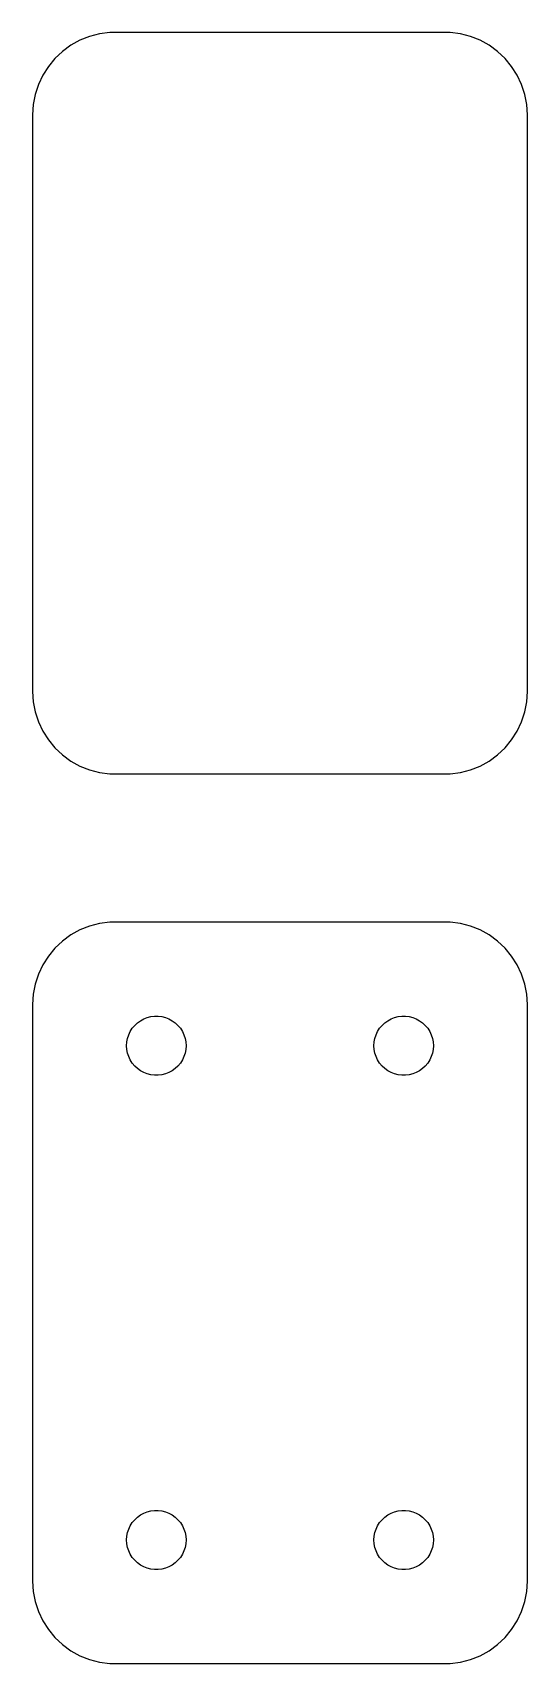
# Model space of a CAD drawing. Header units: metres. Extents: x -15 to 15, y 31.5 to 130.5.
import ezdxf

# ---------------------------------------------------------------- set-up
doc = ezdxf.new("R2010")
doc.units = ezdxf.units.M

msp = doc.modelspace()

# ---------------------------------------------------------------- linework, layer by layer
for p, q in [((-12.6791, 129.722), (-13.1871, 129.353)), ((-12.1289, 130.024), (-12.6791, 129.722)), ((-11.5451, 130.255), (-12.1289, 130.024)), ((-10.9369, 130.411), (-11.5451, 130.255)), ((-10.3139, 130.49), (-10.9369, 130.411)), ((10.3139, 130.49), (-10.3139, 130.49)), ((10.9369, 130.411), (10.3139, 130.49)), ((11.5451, 130.255), (10.9369, 130.411)), ((12.1289, 130.024), (11.5451, 130.255)), ((12.6791, 129.722), (12.1289, 130.024)), ((13.1871, 129.353), (12.6791, 129.722)), ((-13.6448, 128.923), (-14.0451, 128.439)), ((-13.1871, 129.353), (-13.6448, 128.923)), ((13.6448, 128.923), (13.1871, 129.353)), ((14.0451, 128.439), (13.6448, 128.923)), ((-14.3815, 127.909), (-14.6489, 127.341)), ((-14.0451, 128.439), (-14.3815, 127.909)), ((14.3815, 127.909), (14.0451, 128.439)), ((14.6489, 127.341), (14.3815, 127.909)), ((-14.8429, 126.743), (-14.9606, 126.127)), ((-14.6489, 127.341), (-14.8429, 126.743)), ((14.8429, 126.743), (14.6489, 127.341)), ((14.9606, 126.127), (14.8429, 126.743)), ((-14.9606, 126.127), (-15, 125.5)), ((15, 125.5), (14.9606, 126.127)), ((-15, 125.5), (-15, 90.5)), ((15, 90.5), (15, 125.5)), ((-15, 90.5), (-14.9606, 89.8733)), ((14.9606, 89.8733), (15, 90.5)), ((-14.9606, 89.8733), (-14.8429, 89.2566)), ((-14.8429, 89.2566), (-14.6489, 88.6594)), ((14.6489, 88.6594), (14.8429, 89.2566)), ((14.8429, 89.2566), (14.9606, 89.8733)), ((-14.6489, 88.6594), (-14.3815, 88.0912)), ((14.3815, 88.0912), (14.6489, 88.6594)), ((-14.3815, 88.0912), (-14.0451, 87.5611)), ((-14.0451, 87.5611), (-13.6448, 87.0773)), ((13.6448, 87.0773), (14.0451, 87.5611)), ((14.0451, 87.5611), (14.3815, 88.0912)), ((-13.6448, 87.0773), (-13.1871, 86.6474)), ((-13.1871, 86.6474), (-12.6791, 86.2784)), ((-12.6791, 86.2784), (-12.1289, 85.9759)), ((12.1289, 85.9759), (12.6791, 86.2784)), ((12.6791, 86.2784), (13.1871, 86.6474)), ((13.1871, 86.6474), (13.6448, 87.0773)), ((-12.1289, 85.9759), (-11.5451, 85.7447)), ((-11.5451, 85.7447), (-10.9369, 85.5886)), ((-10.9369, 85.5886), (-10.3139, 85.5099)), ((-10.3139, 85.5099), (10.3139, 85.5099)), ((10.3139, 85.5099), (10.9369, 85.5886)), ((10.9369, 85.5886), (11.5451, 85.7447)), ((11.5451, 85.7447), (12.1289, 85.9759)), ((-11.5451, 76.2553), (-12.1289, 76.0241)), ((-10.9369, 76.4114), (-11.5451, 76.2553)), ((-10.3139, 76.4901), (-10.9369, 76.4114)), ((10.3139, 76.4901), (-10.3139, 76.4901)), ((10.9369, 76.4114), (10.3139, 76.4901)), ((11.5451, 76.2553), (10.9369, 76.4114)), ((12.1289, 76.0241), (11.5451, 76.2553)), ((-13.1871, 75.3526), (-13.6448, 74.9227)), ((-12.6791, 75.7216), (-13.1871, 75.3526)), ((-12.1289, 76.0241), (-12.6791, 75.7216)), ((12.6791, 75.7216), (12.1289, 76.0241)), ((13.1871, 75.3526), (12.6791, 75.7216)), ((13.6448, 74.9227), (13.1871, 75.3526)), ((-14.0451, 74.4389), (-14.3815, 73.9088)), ((-13.6448, 74.9227), (-14.0451, 74.4389)), ((14.0451, 74.4389), (13.6448, 74.9227)), ((14.3815, 73.9088), (14.0451, 74.4389)), ((-14.6489, 73.3406), (-14.8429, 72.7434)), ((-14.3815, 73.9088), (-14.6489, 73.3406)), ((14.6489, 73.3406), (14.3815, 73.9088)), ((14.8429, 72.7434), (14.6489, 73.3406)), ((-14.8429, 72.7434), (-14.9606, 72.1267)), ((14.9606, 72.1267), (14.8429, 72.7434)), ((-14.9606, 72.1267), (-15, 71.5)), ((-15, 71.5), (-15, 36.5)), ((15, 71.5), (14.9606, 72.1267)), ((15, 36.5), (15, 71.5)), ((-8.81213, 70.2322), (-8.64735, 70.3869)), ((-8.64735, 70.3869), (-8.46448, 70.5198)), ((-8.46448, 70.5198), (-8.26639, 70.6287)), ((-8.26639, 70.6287), (-8.05623, 70.7119)), ((-8.05623, 70.7119), (-7.83728, 70.7681)), ((-7.83728, 70.7681), (-7.61302, 70.7964)), ((-7.61302, 70.7964), (-7.38696, 70.7964)), ((-7.38696, 70.7964), (-7.1627, 70.7681)), ((-7.1627, 70.7681), (-6.94376, 70.7119)), ((-6.94376, 70.7119), (-6.7336, 70.6287)), ((-6.7336, 70.6287), (-6.53551, 70.5198)), ((-6.53551, 70.5198), (-6.35263, 70.3869)), ((-6.35263, 70.3869), (-6.18785, 70.2322)), ((6.18785, 70.2322), (6.35263, 70.3869)), ((6.35263, 70.3869), (6.53551, 70.5198)), ((6.53551, 70.5198), (6.7336, 70.6287)), ((6.7336, 70.6287), (6.94376, 70.7119)), ((6.94376, 70.7119), (7.1627, 70.7681)), ((7.1627, 70.7681), (7.38696, 70.7964)), ((7.38696, 70.7964), (7.61302, 70.7964)), ((7.61302, 70.7964), (7.83728, 70.7681)), ((7.83728, 70.7681), (8.05623, 70.7119)), ((8.05623, 70.7119), (8.26639, 70.6287)), ((8.26639, 70.6287), (8.46448, 70.5198)), ((8.46448, 70.5198), (8.64735, 70.3869)), ((8.64735, 70.3869), (8.81213, 70.2322)), ((-9.2858, 69.2256), (-9.24344, 69.4476)), ((-9.24344, 69.4476), (-9.17358, 69.6626)), ((-9.17358, 69.6626), (-9.07735, 69.8671)), ((-9.07735, 69.8671), (-8.95622, 70.058)), ((-8.95622, 70.058), (-8.81213, 70.2322)), ((-6.18785, 70.2322), (-6.04376, 70.058)), ((-6.04376, 70.058), (-5.92264, 69.8671)), ((-5.92264, 69.8671), (-5.8264, 69.6626)), ((-5.8264, 69.6626), (-5.75655, 69.4476)), ((-5.75655, 69.4476), (-5.71419, 69.2256)), ((5.71419, 69.2256), (5.75655, 69.4476)), ((5.75655, 69.4476), (5.8264, 69.6626)), ((5.8264, 69.6626), (5.92264, 69.8671)), ((5.92264, 69.8671), (6.04376, 70.058)), ((6.04376, 70.058), (6.18785, 70.2322)), ((8.81213, 70.2322), (8.95622, 70.058)), ((8.95622, 70.058), (9.07735, 69.8671)), ((9.07735, 69.8671), (9.17358, 69.6626)), ((9.17358, 69.6626), (9.24344, 69.4476)), ((9.24344, 69.4476), (9.2858, 69.2256)), ((-9.29999, 69), (-9.2858, 69.2256)), ((-9.2858, 68.7744), (-9.29999, 69)), ((-9.24344, 68.5524), (-9.2858, 68.7744)), ((-9.17358, 68.3374), (-9.24344, 68.5524)), ((-9.07735, 68.1328), (-9.17358, 68.3374)), ((-5.8264, 68.3374), (-5.92264, 68.1328)), ((-5.75655, 68.5524), (-5.8264, 68.3374)), ((-5.71419, 68.7744), (-5.75655, 68.5524)), ((-5.71419, 69.2256), (-5.7, 69)), ((-5.7, 69), (-5.71419, 68.7744)), ((5.7, 69), (5.71419, 69.2256)), ((5.71419, 68.7744), (5.7, 69)), ((5.75655, 68.5524), (5.71419, 68.7744)), ((5.8264, 68.3374), (5.75655, 68.5524)), ((5.92264, 68.1328), (5.8264, 68.3374)), ((9.17358, 68.3374), (9.07735, 68.1328)), ((9.24344, 68.5524), (9.17358, 68.3374)), ((9.2858, 68.7744), (9.24344, 68.5524)), ((9.2858, 69.2256), (9.29999, 69)), ((9.29999, 69), (9.2858, 68.7744)), ((-8.95622, 67.942), (-9.07735, 68.1328)), ((-8.81213, 67.7678), (-8.95622, 67.942)), ((-8.64735, 67.6131), (-8.81213, 67.7678)), ((-8.46448, 67.4802), (-8.64735, 67.6131)), ((-8.26639, 67.3713), (-8.46448, 67.4802)), ((-8.05623, 67.2881), (-8.26639, 67.3713)), ((-6.7336, 67.3713), (-6.94376, 67.2881)), ((-6.53551, 67.4802), (-6.7336, 67.3713)), ((-6.35263, 67.6131), (-6.53551, 67.4802)), ((-6.18785, 67.7678), (-6.35263, 67.6131)), ((-6.04376, 67.942), (-6.18785, 67.7678)), ((-5.92264, 68.1328), (-6.04376, 67.942)), ((6.04376, 67.942), (5.92264, 68.1328)), ((6.18785, 67.7678), (6.04376, 67.942)), ((6.35263, 67.6131), (6.18785, 67.7678)), ((6.53551, 67.4802), (6.35263, 67.6131)), ((6.7336, 67.3713), (6.53551, 67.4802)), ((6.94376, 67.2881), (6.7336, 67.3713)), ((8.26639, 67.3713), (8.05623, 67.2881)), ((8.46448, 67.4802), (8.26639, 67.3713)), ((8.64735, 67.6131), (8.46448, 67.4802)), ((8.81213, 67.7678), (8.64735, 67.6131)), ((8.95622, 67.942), (8.81213, 67.7678)), ((9.07735, 68.1328), (8.95622, 67.942)), ((-7.83728, 67.2319), (-8.05623, 67.2881)), ((-7.61302, 67.2036), (-7.83728, 67.2319)), ((-7.38696, 67.2036), (-7.61302, 67.2036)), ((-7.1627, 67.2319), (-7.38696, 67.2036)), ((-6.94376, 67.2881), (-7.1627, 67.2319)), ((7.1627, 67.2319), (6.94376, 67.2881)), ((7.38696, 67.2036), (7.1627, 67.2319)), ((7.61302, 67.2036), (7.38696, 67.2036)), ((7.83728, 67.2319), (7.61302, 67.2036)), ((8.05623, 67.2881), (7.83728, 67.2319)), ((-8.46448, 40.5198), (-8.26639, 40.6287)), ((-8.26639, 40.6287), (-8.05623, 40.7119)), ((-8.05623, 40.7119), (-7.83728, 40.7681)), ((-7.83728, 40.7681), (-7.61302, 40.7964)), ((-7.61302, 40.7964), (-7.38696, 40.7964)), ((-7.38696, 40.7964), (-7.1627, 40.7681)), ((-7.1627, 40.7681), (-6.94376, 40.7119)), ((-6.94376, 40.7119), (-6.7336, 40.6287)), ((-6.7336, 40.6287), (-6.53551, 40.5198)), ((6.53551, 40.5198), (6.7336, 40.6287)), ((6.7336, 40.6287), (6.94376, 40.7119)), ((6.94376, 40.7119), (7.1627, 40.7681)), ((7.1627, 40.7681), (7.38696, 40.7964)), ((7.38696, 40.7964), (7.61302, 40.7964)), ((7.61302, 40.7964), (7.83728, 40.7681)), ((7.83728, 40.7681), (8.05623, 40.7119)), ((8.05623, 40.7119), (8.26639, 40.6287)), ((8.26639, 40.6287), (8.46448, 40.5198)), ((-9.24344, 39.4476), (-9.17358, 39.6626)), ((-9.17358, 39.6626), (-9.07735, 39.8672)), ((-9.07735, 39.8672), (-8.95622, 40.058)), ((-8.95622, 40.058), (-8.81213, 40.2322)), ((-8.81213, 40.2322), (-8.64735, 40.3869)), ((-8.64735, 40.3869), (-8.46448, 40.5198)), ((-6.53551, 40.5198), (-6.35263, 40.3869)), ((-6.35263, 40.3869), (-6.18785, 40.2322)), ((-6.18785, 40.2322), (-6.04376, 40.058)), ((-6.04376, 40.058), (-5.92264, 39.8672)), ((-5.92264, 39.8672), (-5.8264, 39.6626)), ((-5.8264, 39.6626), (-5.75655, 39.4476)), ((5.75655, 39.4476), (5.8264, 39.6626)), ((5.8264, 39.6626), (5.92264, 39.8672)), ((5.92264, 39.8672), (6.04376, 40.058)), ((6.04376, 40.058), (6.18785, 40.2322)), ((6.18785, 40.2322), (6.35263, 40.3869)), ((6.35263, 40.3869), (6.53551, 40.5198)), ((8.46448, 40.5198), (8.64735, 40.3869)), ((8.64735, 40.3869), (8.81213, 40.2322)), ((8.81213, 40.2322), (8.95622, 40.058)), ((8.95622, 40.058), (9.07735, 39.8672)), ((9.07735, 39.8672), (9.17358, 39.6626)), ((9.17358, 39.6626), (9.24344, 39.4476)), ((-9.29999, 39), (-9.2858, 39.2256)), ((-9.2858, 38.7744), (-9.29999, 39)), ((-9.2858, 39.2256), (-9.24344, 39.4476)), ((-9.24344, 38.5524), (-9.2858, 38.7744)), ((-5.75655, 39.4476), (-5.71419, 39.2256)), ((-5.71419, 38.7744), (-5.75655, 38.5524)), ((-5.71419, 39.2256), (-5.7, 39)), ((-5.7, 39), (-5.71419, 38.7744)), ((5.7, 39), (5.71419, 39.2256)), ((5.71419, 38.7744), (5.7, 39)), ((5.71419, 39.2256), (5.75655, 39.4476)), ((5.75655, 38.5524), (5.71419, 38.7744)), ((9.24344, 39.4476), (9.2858, 39.2256)), ((9.2858, 38.7744), (9.24344, 38.5524)), ((9.2858, 39.2256), (9.29999, 39)), ((9.29999, 39), (9.2858, 38.7744)), ((-9.17358, 38.3374), (-9.24344, 38.5524)), ((-9.07735, 38.1329), (-9.17358, 38.3374)), ((-8.95622, 37.942), (-9.07735, 38.1329)), ((-8.81213, 37.7678), (-8.95622, 37.942)), ((-8.64735, 37.6131), (-8.81213, 37.7678)), ((-8.46448, 37.4802), (-8.64735, 37.6131)), ((-6.35263, 37.6131), (-6.53551, 37.4802)), ((-6.18785, 37.7678), (-6.35263, 37.6131)), ((-6.04376, 37.942), (-6.18785, 37.7678)), ((-5.92264, 38.1329), (-6.04376, 37.942)), ((-5.8264, 38.3374), (-5.92264, 38.1329)), ((-5.75655, 38.5524), (-5.8264, 38.3374)), ((5.8264, 38.3374), (5.75655, 38.5524)), ((5.92264, 38.1329), (5.8264, 38.3374)), ((6.04376, 37.942), (5.92264, 38.1329)), ((6.18785, 37.7678), (6.04376, 37.942)), ((6.35263, 37.6131), (6.18785, 37.7678)), ((6.53551, 37.4802), (6.35263, 37.6131)), ((8.64735, 37.6131), (8.46448, 37.4802)), ((8.81213, 37.7678), (8.64735, 37.6131)), ((8.95622, 37.942), (8.81213, 37.7678)), ((9.07735, 38.1329), (8.95622, 37.942)), ((9.17358, 38.3374), (9.07735, 38.1329)), ((9.24344, 38.5524), (9.17358, 38.3374)), ((-8.26639, 37.3713), (-8.46448, 37.4802)), ((-8.05623, 37.2881), (-8.26639, 37.3713)), ((-7.83728, 37.2319), (-8.05623, 37.2881)), ((-7.61302, 37.2036), (-7.83728, 37.2319)), ((-7.38696, 37.2036), (-7.61302, 37.2036)), ((-7.1627, 37.2319), (-7.38696, 37.2036)), ((-6.94376, 37.2881), (-7.1627, 37.2319)), ((-6.7336, 37.3713), (-6.94376, 37.2881)), ((-6.53551, 37.4802), (-6.7336, 37.3713)), ((6.7336, 37.3713), (6.53551, 37.4802)), ((6.94376, 37.2881), (6.7336, 37.3713)), ((7.1627, 37.2319), (6.94376, 37.2881)), ((7.38696, 37.2036), (7.1627, 37.2319)), ((7.61302, 37.2036), (7.38696, 37.2036)), ((7.83728, 37.2319), (7.61302, 37.2036)), ((8.05623, 37.2881), (7.83728, 37.2319)), ((8.26639, 37.3713), (8.05623, 37.2881)), ((8.46448, 37.4802), (8.26639, 37.3713)), ((-15, 36.5), (-14.9606, 35.8733)), ((-14.9606, 35.8733), (-14.8429, 35.2566)), ((14.8429, 35.2566), (14.9606, 35.8733)), ((14.9606, 35.8733), (15, 36.5)), ((-14.8429, 35.2566), (-14.6489, 34.6594)), ((-14.6489, 34.6594), (-14.3815, 34.0912)), ((14.3815, 34.0912), (14.6489, 34.6594)), ((14.6489, 34.6594), (14.8429, 35.2566)), ((-14.3815, 34.0912), (-14.0451, 33.5611)), ((14.0451, 33.5611), (14.3815, 34.0912)), ((-14.0451, 33.5611), (-13.6448, 33.0773)), ((-13.6448, 33.0773), (-13.1871, 32.6474)), ((13.1871, 32.6474), (13.6448, 33.0773)), ((13.6448, 33.0773), (14.0451, 33.5611)), ((-13.1871, 32.6474), (-12.6791, 32.2784)), ((-12.6791, 32.2784), (-12.1289, 31.9759)), ((-12.1289, 31.9759), (-11.5451, 31.7447)), ((-11.5451, 31.7447), (-10.9369, 31.5886)), ((10.9369, 31.5886), (11.5451, 31.7447)), ((11.5451, 31.7447), (12.1289, 31.9759)), ((12.1289, 31.9759), (12.6791, 32.2784)), ((12.6791, 32.2784), (13.1871, 32.6474)), ((-10.9369, 31.5886), (-10.3139, 31.5099)), ((-10.3139, 31.5099), (10.3139, 31.5099)), ((10.3139, 31.5099), (10.9369, 31.5886))]:
    msp.add_line(p, q)

doc.saveas('drawing.dxf')
